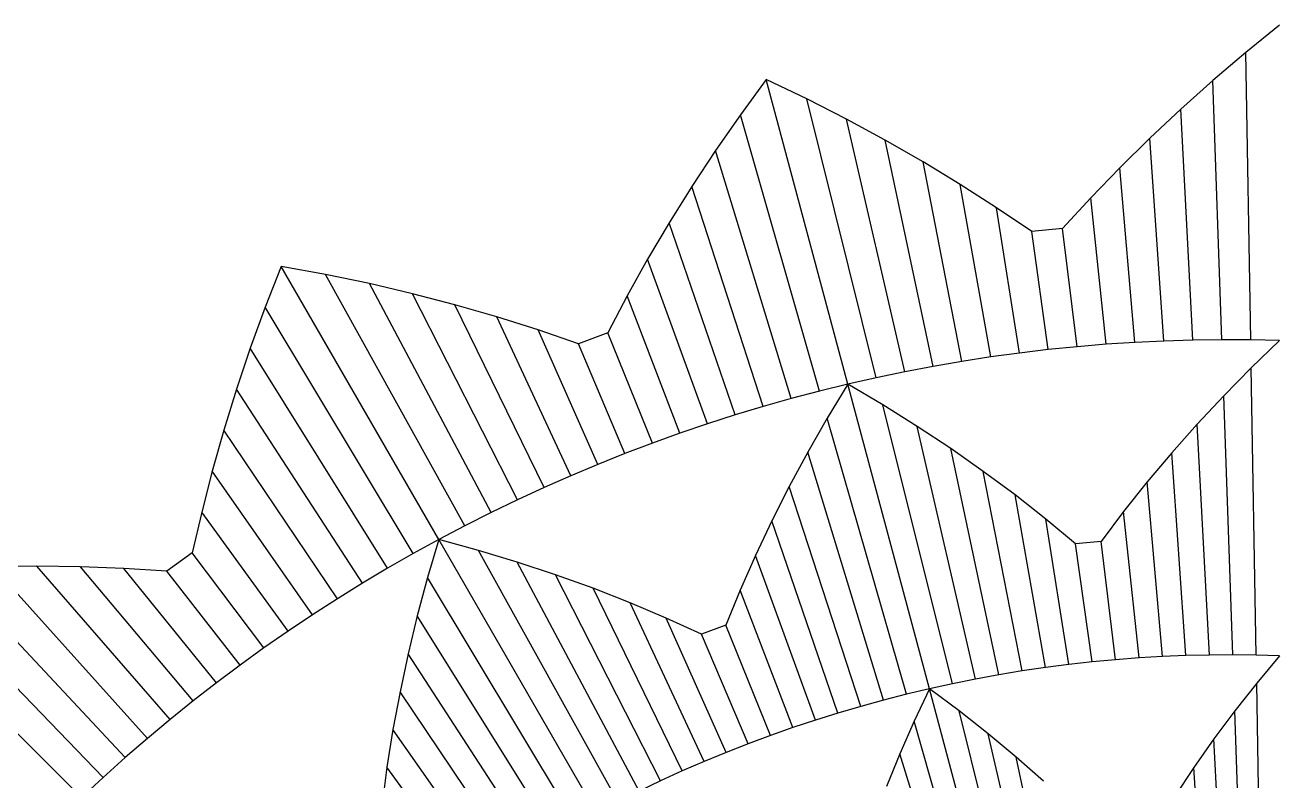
# Model space of a CAD drawing. Header units: metres. Extents: x -32.5 to 30, y -28.8 to 31.2.
# Drawn here: x -19.9 to -0.01, y 19.27 to 31.25 of the extents above; entities that cross this region are included whole.
import ezdxf

# ---------------------------------------------------------------- set-up
doc = ezdxf.new("R2010")
doc.units = ezdxf.units.M
for name, color, linetype in [('Fill', 3, 'Continuous'), ('Inner', 2, 'Continuous'), ('Outer', 1, 'Continuous')]:
    doc.layers.add(name, color=color, linetype=linetype)

msp = doc.modelspace()

# ---------------------------------------------------------------- linework, layer by layer
at = {"layer": 'Fill'}
for p, q in [((-0.458, 26.26), (-0.538, 30.815)), ((-6.848, 25.557), (-8.142, 30.386)), ((-0.917, 26.262), (-1.061, 30.37)), ((-6.397, 25.659), (-7.5, 30.079)), ((-1.376, 26.256), (-1.568, 29.917)), ((-7.297, 25.447), (-8.552, 29.826)), ((-5.946, 25.753), (-6.87, 29.759)), ((-1.835, 26.241), (-2.06, 29.456)), ((-7.744, 25.329), (-8.946, 29.26)), ((-5.492, 25.839), (-6.255, 29.426)), ((-5.038, 25.918), (-5.653, 29.081)), ((-2.294, 26.219), (-2.536, 28.986)), ((-8.189, 25.203), (-9.322, 28.69)), ((-4.582, 25.988), (-5.065, 28.724)), ((-2.753, 26.189), (-2.996, 28.51)), ((-4.126, 26.05), (-4.491, 28.355)), ((-8.632, 25.069), (-9.681, 28.116)), ((-3.669, 26.105), (-3.932, 27.975)), ((-3.211, 26.151), (-3.441, 28.026)), ((-9.073, 24.928), (-10.023, 27.538)), ((-13.333, 23.094), (-15.833, 27.424)), ((-12.922, 23.311), (-15.13, 27.295)), ((-12.506, 23.521), (-14.436, 27.151)), ((-12.087, 23.723), (-13.752, 26.99)), ((-9.512, 24.779), (-10.348, 26.957)), ((-13.742, 22.87), (-16.088, 26.775)), ((-11.666, 23.918), (-13.078, 26.814)), ((-11.24, 24.105), (-12.414, 26.623)), ((-10.812, 24.285), (-11.761, 26.417)), ((-9.948, 24.622), (-10.655, 26.373)), ((-14.146, 22.638), (-16.324, 26.125)), ((-10.382, 24.457), (-11.12, 26.196)), ((-0.371, 21.261), (-0.451, 25.816)), ((-14.546, 22.399), (-16.543, 25.475)), ((-5.554, 20.727), (-6.848, 25.557)), ((-0.743, 21.265), (-0.886, 25.373)), ((-5.188, 20.807), (-6.29, 25.228)), ((-5.919, 20.64), (-7.174, 25.02)), ((-4.821, 20.881), (-5.746, 24.887)), ((-1.114, 21.262), (-1.306, 24.924)), ((-14.943, 22.154), (-16.745, 24.825)), ((-6.282, 20.547), (-7.484, 24.479)), ((-4.453, 20.949), (-5.215, 24.535)), ((-1.486, 21.254), (-1.711, 24.468)), ((-15.335, 21.901), (-16.928, 24.176)), ((-4.084, 21.01), (-4.699, 24.173)), ((-6.644, 20.448), (-7.777, 23.935)), ((-1.858, 21.238), (-2.1, 24.006)), ((-3.714, 21.064), (-4.196, 23.8)), ((-15.723, 21.641), (-17.095, 23.529)), ((-2.23, 21.216), (-2.474, 23.537)), ((-7.004, 20.342), (-8.053, 23.388)), ((-3.344, 21.112), (-3.709, 23.416)), ((-10.833, 18.764), (-13.333, 23.094)), ((-16.107, 21.375), (-17.244, 22.883)), ((-10.497, 18.938), (-12.706, 22.922)), ((-2.973, 21.153), (-3.236, 23.024)), ((-2.602, 21.188), (-2.832, 23.063)), ((-17.595, 20.241), (-19.709, 22.673)), ((-10.159, 19.106), (-12.089, 22.736)), ((-7.363, 20.229), (-8.313, 22.84)), ((-19.003, 19.003), (-22.539, 22.539)), ((-18.659, 19.322), (-21.824, 22.599)), ((-18.31, 19.635), (-21.114, 22.641)), ((-17.955, 19.941), (-20.408, 22.666)), ((-17.23, 20.534), (-19.016, 22.662)), ((-16.861, 20.821), (-18.329, 22.634)), ((-16.486, 21.101), (-17.649, 22.59)), ((-11.166, 18.584), (-13.513, 22.489)), ((-9.818, 19.268), (-11.482, 22.535)), ((-9.474, 19.424), (-10.886, 22.32)), ((-7.72, 20.111), (-8.556, 22.289)), ((-9.127, 19.574), (-10.301, 22.091)), ((-11.496, 18.398), (-13.675, 21.884)), ((-8.779, 19.717), (-9.728, 21.849)), ((-8.075, 19.986), (-8.782, 21.737)), ((-8.428, 19.855), (-9.166, 21.594)), ((-11.823, 18.206), (-13.82, 21.281)), ((-4.26, 15.898), (-5.554, 20.727)), ((-0.284, 16.261), (-0.363, 20.816)), ((-12.147, 18.009), (-13.949, 20.68)), ((-3.978, 15.956), (-5.08, 20.376)), ((-0.568, 16.268), (-0.712, 20.376)), ((-4.54, 15.834), (-5.796, 20.213)), ((-12.467, 17.805), (-14.061, 20.081)), ((-3.696, 16.009), (-4.621, 20.015)), ((-0.853, 16.269), (-1.045, 19.931)), ((-4.82, 15.766), (-6.022, 19.697)), ((-3.413, 16.058), (-4.176, 19.644)), ((-12.784, 17.596), (-14.156, 19.484)), ((-1.137, 16.266), (-1.362, 19.48))]:
    msp.add_line(p, q, dxfattribs=at)
at = {"layer": 'Inner'}
for p, q in [((-1.376, 26.256), (-1.835, 26.241)), ((-0.917, 26.262), (-1.376, 26.256)), ((-0.458, 26.26), (-0.917, 26.262)), ((0, 26.25), (-0.458, 26.26)), ((-4.126, 26.05), (-4.582, 25.988)), ((-3.669, 26.105), (-4.126, 26.05)), ((-3.211, 26.151), (-3.669, 26.105)), ((-2.753, 26.189), (-3.211, 26.151)), ((-2.294, 26.219), (-2.753, 26.189)), ((-1.835, 26.241), (-2.294, 26.219)), ((-5.038, 25.918), (-5.492, 25.839)), ((-4.582, 25.988), (-5.038, 25.918)), ((-6.397, 25.659), (-6.848, 25.557)), ((-5.946, 25.753), (-6.397, 25.659)), ((-5.492, 25.839), (-5.946, 25.753)), ((-6.848, 25.557), (-7.297, 25.447)), ((-7.744, 25.329), (-8.189, 25.203)), ((-7.297, 25.447), (-7.744, 25.329)), ((-8.632, 25.069), (-9.073, 24.928)), ((-8.189, 25.203), (-8.632, 25.069)), ((-9.073, 24.928), (-9.512, 24.779)), ((-9.512, 24.779), (-9.948, 24.622)), ((-9.948, 24.622), (-10.382, 24.457)), ((-10.812, 24.285), (-11.24, 24.105)), ((-10.382, 24.457), (-10.812, 24.285)), ((-11.24, 24.105), (-11.666, 23.918)), ((-11.666, 23.918), (-12.087, 23.723)), ((-12.087, 23.723), (-12.506, 23.521)), ((-12.506, 23.521), (-12.922, 23.311)), ((-12.922, 23.311), (-13.333, 23.094)), ((-13.333, 23.094), (-13.742, 22.87)), ((-13.742, 22.87), (-14.146, 22.638)), ((-14.146, 22.638), (-14.546, 22.399)), ((-14.546, 22.399), (-14.943, 22.154)), ((-14.943, 22.154), (-15.335, 21.901)), ((-15.335, 21.901), (-15.723, 21.641)), ((-15.723, 21.641), (-16.107, 21.375)), ((-16.107, 21.375), (-16.486, 21.101)), ((-16.486, 21.101), (-16.861, 20.821)), ((-3.344, 21.112), (-3.714, 21.064)), ((-2.973, 21.153), (-3.344, 21.112)), ((-2.602, 21.188), (-2.973, 21.153)), ((-2.23, 21.216), (-2.602, 21.188)), ((-1.858, 21.238), (-2.23, 21.216)), ((-1.486, 21.254), (-1.858, 21.238)), ((-1.114, 21.262), (-1.486, 21.254)), ((-0.743, 21.265), (-1.114, 21.262)), ((-0.371, 21.261), (-0.743, 21.265)), ((0, 21.25), (-0.371, 21.261)), ((-4.821, 20.881), (-5.188, 20.807)), ((-4.453, 20.949), (-4.821, 20.881)), ((-4.084, 21.01), (-4.453, 20.949)), ((-3.714, 21.064), (-4.084, 21.01)), ((-16.861, 20.821), (-17.23, 20.534)), ((-5.554, 20.727), (-5.919, 20.64)), ((-5.188, 20.807), (-5.554, 20.727)), ((-17.23, 20.534), (-17.595, 20.241)), ((-6.282, 20.547), (-6.644, 20.448)), ((-5.919, 20.64), (-6.282, 20.547)), ((-7.004, 20.342), (-7.363, 20.229)), ((-6.644, 20.448), (-7.004, 20.342)), ((-17.595, 20.241), (-17.955, 19.941)), ((-7.72, 20.111), (-8.075, 19.986)), ((-7.363, 20.229), (-7.72, 20.111)), ((-17.955, 19.941), (-18.31, 19.635)), ((-8.075, 19.986), (-8.428, 19.855)), ((-8.779, 19.717), (-9.127, 19.574)), ((-8.428, 19.855), (-8.779, 19.717)), ((-18.31, 19.635), (-18.659, 19.322)), ((-9.127, 19.574), (-9.474, 19.424)), ((-18.659, 19.322), (-19.003, 19.003)), ((-9.474, 19.424), (-9.818, 19.268)), ((-9.818, 19.268), (-10.159, 19.106))]:
    msp.add_line(p, q, dxfattribs=at)
at = {"layer": 'Outer'}
for p, q in [((0, 31.25), (-0.538, 30.815)), ((-0.538, 30.815), (-1.061, 30.37)), ((-8.142, 30.386), (-8.552, 29.826)), ((-7.5, 30.079), (-8.142, 30.386)), ((-1.061, 30.37), (-1.568, 29.917)), ((-6.87, 29.759), (-7.5, 30.079)), ((-1.568, 29.917), (-2.06, 29.456)), ((-8.552, 29.826), (-8.946, 29.26)), ((-6.255, 29.426), (-6.87, 29.759)), ((-2.06, 29.456), (-2.536, 28.986)), ((-8.946, 29.26), (-9.322, 28.69)), ((-5.653, 29.081), (-6.255, 29.426)), ((-5.065, 28.724), (-5.653, 29.081)), ((-2.536, 28.986), (-2.996, 28.51)), ((-9.322, 28.69), (-9.681, 28.116)), ((-4.491, 28.355), (-5.065, 28.724)), ((-2.996, 28.51), (-3.441, 28.026)), ((-3.932, 27.975), (-4.491, 28.355)), ((-9.681, 28.116), (-10.023, 27.538)), ((-3.441, 28.026), (-3.932, 27.975)), ((-10.023, 27.538), (-10.348, 26.957)), ((-15.833, 27.424), (-16.088, 26.775)), ((-15.13, 27.295), (-15.833, 27.424)), ((-14.436, 27.151), (-15.13, 27.295)), ((-13.752, 26.99), (-14.436, 27.151)), ((-13.078, 26.814), (-13.752, 26.99)), ((-10.348, 26.957), (-10.655, 26.373)), ((-16.088, 26.775), (-16.324, 26.125)), ((-12.414, 26.623), (-13.078, 26.814)), ((-11.761, 26.417), (-12.414, 26.623)), ((-11.12, 26.196), (-11.761, 26.417)), ((-10.655, 26.373), (-11.12, 26.196)), ((0, 26.25), (-0.451, 25.816)), ((-16.324, 26.125), (-16.543, 25.475)), ((-0.451, 25.816), (-0.886, 25.373)), ((-16.543, 25.475), (-16.745, 24.825)), ((-6.848, 25.557), (-7.174, 25.02)), ((-6.29, 25.228), (-6.848, 25.557)), ((-0.886, 25.373), (-1.306, 24.924)), ((-5.746, 24.887), (-6.29, 25.228)), ((-7.174, 25.02), (-7.484, 24.479)), ((-5.215, 24.535), (-5.746, 24.887)), ((-1.306, 24.924), (-1.711, 24.468)), ((-16.745, 24.825), (-16.928, 24.176)), ((-7.484, 24.479), (-7.777, 23.935)), ((-4.699, 24.173), (-5.215, 24.535)), ((-1.711, 24.468), (-2.1, 24.006)), ((-16.928, 24.176), (-17.095, 23.529)), ((-4.196, 23.8), (-4.699, 24.173)), ((-7.777, 23.935), (-8.053, 23.388)), ((-2.1, 24.006), (-2.474, 23.537)), ((-3.709, 23.416), (-4.196, 23.8)), ((-17.095, 23.529), (-17.244, 22.883)), ((-2.474, 23.537), (-2.832, 23.063)), ((-8.053, 23.388), (-8.313, 22.84)), ((-3.236, 23.024), (-3.709, 23.416)), ((-13.333, 23.094), (-13.513, 22.489)), ((-12.706, 22.922), (-13.333, 23.094)), ((-17.244, 22.883), (-17.649, 22.59)), ((-12.089, 22.736), (-12.706, 22.922)), ((-2.832, 23.063), (-3.236, 23.024)), ((-19.709, 22.673), (-20.408, 22.666)), ((-19.016, 22.662), (-19.709, 22.673)), ((-11.482, 22.535), (-12.089, 22.736)), ((-8.313, 22.84), (-8.556, 22.289)), ((-18.329, 22.634), (-19.016, 22.662)), ((-17.649, 22.59), (-18.329, 22.634)), ((-13.513, 22.489), (-13.675, 21.884)), ((-10.886, 22.32), (-11.482, 22.535)), ((-10.301, 22.091), (-10.886, 22.32)), ((-8.556, 22.289), (-8.782, 21.737)), ((-9.728, 21.849), (-10.301, 22.091)), ((-13.675, 21.884), (-13.82, 21.281)), ((-9.166, 21.594), (-9.728, 21.849)), ((-8.782, 21.737), (-9.166, 21.594)), ((-13.82, 21.281), (-13.949, 20.68)), ((0, 21.25), (-0.363, 20.816)), ((-5.554, 20.727), (-5.796, 20.213)), ((-5.08, 20.376), (-5.554, 20.727)), ((-0.363, 20.816), (-0.712, 20.376)), ((-13.949, 20.68), (-14.061, 20.081)), ((-4.621, 20.015), (-5.08, 20.376)), ((-0.712, 20.376), (-1.045, 19.931)), ((-5.796, 20.213), (-6.022, 19.697)), ((-14.061, 20.081), (-14.156, 19.484)), ((-4.176, 19.644), (-4.621, 20.015)), ((-1.045, 19.931), (-1.362, 19.48)), ((-6.022, 19.697), (-6.232, 19.18)), ((-3.745, 19.264), (-4.176, 19.644)), ((-14.156, 19.484), (-14.235, 18.89)), ((-1.362, 19.48), (-1.664, 19.025))]:
    msp.add_line(p, q, dxfattribs=at)

doc.saveas('drawing.dxf')
